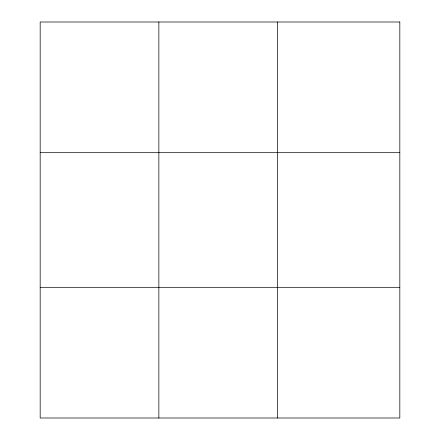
<?xml version="1.0" encoding="UTF-8"?>
<svg xmlns="http://www.w3.org/2000/svg" width="440" height="440" viewBox="0 0 440 440"><rect width="100%" height="100%" fill="white"/><g stroke="black" fill="none" stroke-linecap="round" stroke-linejoin="round"><path stroke-width="0.66" d="M158.857 22L158.857 418M277.547 22L277.547 418M40.172 152.68L399.828 152.68M40.172 287.32L399.828 287.32M399.828 22L399.828 418L40.172 418L40.172 22L399.828 22"/></g></svg>
